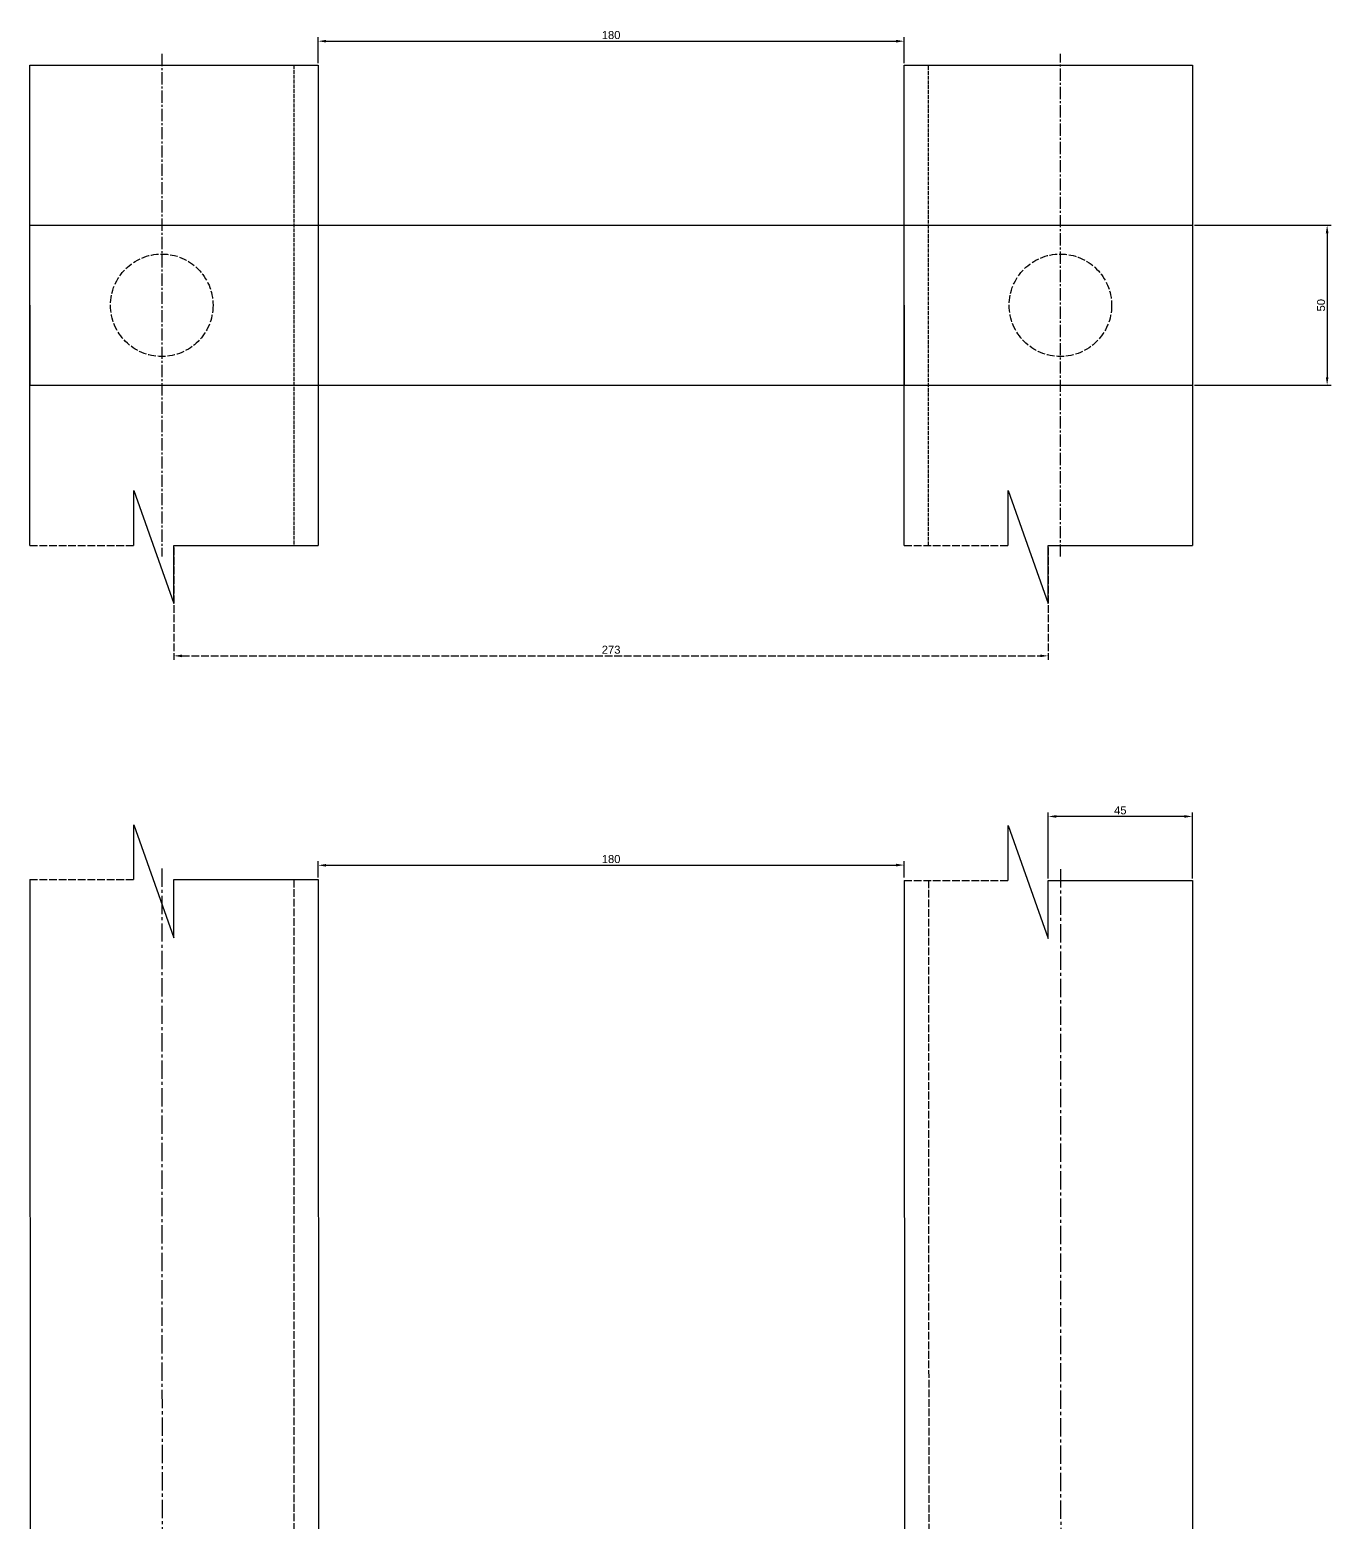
# Model space of a CAD drawing. Header units: millimetres. Extents: x 3568 to 6986, y 2180 to 6163.
# Drawn here: x 3793.4 to 4199.7, y 5381.7 to 5847.8 of the extents above; entities that cross this region are included whole.
import ezdxf

# ---------------------------------------------------------------- set-up
doc = ezdxf.new("R2010")
doc.units = ezdxf.units.MM
doc.linetypes.add('ACAD_ISO02W100', pattern=[15, 12, -3])
doc.linetypes.add('CENTER2', pattern=[28.575, 19.05, -3.175, 3.175, -3.175])
doc.styles.get("Standard").update_dxf_attribs({"font": 'arial.ttf'})
doc.dimstyles.new('ISO-25', dxfattribs={"dimtxt": 2.5, "dimasz": 2.5, "dimexe": 1.25, "dimexo": 0.625, "dimtad": 1, "dimtxsty": 'Standard', "dimcen": 2.5, "dimadec": 0, "dimazin": 0, "dimtfac": 1, "dimtmove": 0, "dimatfit": 3, "dimfxl": 1, "dimarcsym": 0})

# ---------------------------------------------------------------- blocks, each defined once
blk = doc.blocks.new('*D114')
at = {"color": 0, "linetype": 'ACAD_ISO02W100', "lineweight": -2, "ltscale": 0.2, "transparency": 16777216}
for p, q in [((3838.36, 5686.12), (3838.36, 5650.99)), ((4111.36, 5686.12), (4111.36, 5650.99)), ((3840.86, 5652.24), (4108.86, 5652.24))]:
    blk.add_line(p, q, dxfattribs=at)
at = {"color": 0, "linetype": 'ACAD_ISO02W100', "ltscale": 0.2, "transparency": 16777216}
for points in [[(3840.86, 5652.65), (3840.86, 5651.82), (3838.36, 5652.24)], [(4108.86, 5652.65), (4108.86, 5651.82), (4111.36, 5652.24)]]:
    blk.add_solid(points, dxfattribs=at)
at = {"layer": 'DEFPOINTS', "color": 0, "linetype": 'ACAD_ISO02W100', "ltscale": 0.2, "transparency": 16777216}
for p in [(3838.36, 5686.75), (4111.36, 5686.75), (4111.36, 5652.24)]:
    blk.add_point(p, dxfattribs=at)
at = {"color": 0, "linetype": 'ACAD_ISO02W100', "ltscale": 0.2, "transparency": 16777216, "insert": (3974.86, 5654.14), "char_height": 2.5, "attachment_point": 5}
blk.add_mtext('273', dxfattribs=at)
blk = doc.blocks.new('*U107')
at = {"color": 0, "linetype": 'CENTER2', "ltscale": 0.2, "transparency": 16777216}
blk.add_line((0, 78.5), (0, -78.5), dxfattribs=at)
blk = doc.blocks.new('*U108')
at = {"color": 0, "linetype": 'CENTER2', "ltscale": 0.2, "transparency": 16777216}
blk.add_line((0, -78.5), (0, 78.5), dxfattribs=at)
blk = doc.blocks.new('*D120')
at = {"color": 0, "lineweight": -2, "ltscale": 0.2, "transparency": 16777216}
for p, q in [((4156.98, 5786.75), (4199.69, 5786.75)), ((4198.44, 5784.25), (4198.44, 5739.25)), ((4156.98, 5736.75), (4199.69, 5736.75))]:
    blk.add_line(p, q, dxfattribs=at)
at = {"color": 0, "ltscale": 0.2, "transparency": 16777216}
for points in [[(4198.03, 5784.25), (4198.86, 5784.25), (4198.44, 5786.75)], [(4198.03, 5739.25), (4198.86, 5739.25), (4198.44, 5736.75)]]:
    blk.add_solid(points, dxfattribs=at)
at = {"layer": 'DEFPOINTS', "color": 0, "ltscale": 0.2, "transparency": 16777216}
for p in [(4156.36, 5786.75), (4156.36, 5736.75), (4198.44, 5736.75)]:
    blk.add_point(p, dxfattribs=at)
at = {"color": 0, "ltscale": 0.2, "transparency": 16777216, "insert": (4196.54, 5761.75), "char_height": 2.5, "attachment_point": 5, "rotation": 90}
blk.add_mtext('50', dxfattribs=at)
blk = doc.blocks.new('*U110')
at = {"color": 0, "linetype": 'CENTER2', "ltscale": 0.3, "transparency": 16777216}
blk.add_line((-0.29, 751.94), (0.29, -751.94), dxfattribs=at)
blk = doc.blocks.new('*U109')
at = {"color": 0, "linetype": 'CENTER2', "ltscale": 0.3, "transparency": 16777216}
blk.add_line((-0.29, 751.94), (0.29, -751.94), dxfattribs=at)
blk = doc.blocks.new('*D130')
at = {"color": 0, "lineweight": -2, "ltscale": 0.2, "transparency": 16777216}
for p, q in [((3883.36, 5582.97), (3883.36, 5588.07)), ((3885.86, 5586.82), (4063.86, 5586.89)), ((4066.36, 5583.04), (4066.36, 5588.14))]:
    blk.add_line(p, q, dxfattribs=at)
at = {"color": 0, "ltscale": 0.2, "transparency": 16777216}
for points in [[(3885.86, 5587.24), (3885.86, 5586.41), (3883.36, 5586.82)], [(4063.86, 5587.31), (4063.86, 5586.48), (4066.36, 5586.89)]]:
    blk.add_solid(points, dxfattribs=at)
at = {"layer": 'DEFPOINTS', "color": 0, "ltscale": 0.2, "transparency": 16777216}
for p in [(4066.36, 5586.89), (3883.36, 5582.34), (4066.36, 5582.41)]:
    blk.add_point(p, dxfattribs=at)
at = {"color": 0, "ltscale": 0.2, "transparency": 16777216, "insert": (3974.86, 5588.76), "char_height": 2.5, "attachment_point": 5, "rotation": 0.0221}
blk.add_mtext('180', dxfattribs=at)
blk = doc.blocks.new('*D138')
at = {"color": 0, "lineweight": -2, "ltscale": 0.2, "transparency": 16777216}
for p, q in [((3883.36, 5837.37), (3883.36, 5845.47)), ((4066.36, 5837.37), (4066.36, 5845.47)), ((3885.86, 5844.22), (4063.86, 5844.22))]:
    blk.add_line(p, q, dxfattribs=at)
at = {"color": 0, "ltscale": 0.2, "transparency": 16777216}
for points in [[(3885.86, 5844.64), (3885.86, 5843.81), (3883.36, 5844.22)], [(4063.86, 5844.64), (4063.86, 5843.81), (4066.36, 5844.22)]]:
    blk.add_solid(points, dxfattribs=at)
at = {"layer": 'DEFPOINTS', "color": 0, "ltscale": 0.2, "transparency": 16777216}
for p in [(4066.36, 5844.22), (3883.36, 5836.75), (4066.36, 5836.75)]:
    blk.add_point(p, dxfattribs=at)
at = {"color": 0, "ltscale": 0.2, "transparency": 16777216, "insert": (3974.86, 5846.12), "char_height": 2.5, "attachment_point": 5}
blk.add_mtext('180', dxfattribs=at)
blk = doc.blocks.new('*D160')
at = {"color": 0, "lineweight": -2, "ltscale": 0.2, "transparency": 16777216}
for p, q in [((4111.36, 5582.75), (4111.36, 5603.33)), ((4156.36, 5582.75), (4156.36, 5603.33)), ((4153.86, 5602.08), (4113.86, 5602.08))]:
    blk.add_line(p, q, dxfattribs=at)
at = {"color": 0, "ltscale": 0.2, "transparency": 16777216}
for points in [[(4113.86, 5602.5), (4113.86, 5601.67), (4111.36, 5602.08)], [(4153.86, 5602.5), (4153.86, 5601.67), (4156.36, 5602.08)]]:
    blk.add_solid(points, dxfattribs=at)
at = {"layer": 'DEFPOINTS', "color": 0, "ltscale": 0.2, "transparency": 16777216}
for p in [(4111.36, 5602.08), (4111.36, 5582.12), (4156.36, 5582.12)]:
    blk.add_point(p, dxfattribs=at)
at = {"color": 0, "ltscale": 0.2, "transparency": 16777216, "insert": (4133.86, 5603.98), "char_height": 2.5, "attachment_point": 5}
blk.add_mtext('45', dxfattribs=at)

msp = doc.modelspace()

# ---------------------------------------------------------------- linework, layer by layer
at = {"ltscale": 0.2}
for p, q in [((3793.358, 5836.746), (3883.358, 5836.746)), ((3793.358, 5686.746), (3793.358, 5836.746)), ((3883.358, 5836.746), (3883.358, 5686.746)), ((4066.358, 5836.746), (4156.358, 5836.746)), ((4066.358, 5686.746), (4066.358, 5836.746)), ((4156.358, 5836.746), (4156.358, 5686.746)), ((3793.358, 5761.746), (3793.358, 5786.746)), ((3793.358, 5786.746), (4156.358, 5786.746)), ((4066.358, 5761.746), (4066.358, 5786.746)), ((3793.358, 5761.746), (3793.358, 5736.746)), ((4066.358, 5761.746), (4066.358, 5736.746)), ((3793.358, 5736.746), (4156.358, 5736.746)), ((3825.806, 5686.746), (3825.806, 5703.849)), ((3825.806, 5703.849), (3838.358, 5668.553)), ((4098.806, 5686.746), (4098.806, 5703.849)), ((4098.806, 5703.849), (4111.358, 5668.553)), ((3838.358, 5683.246), (3838.358, 5686.746)), ((3838.358, 5686.746), (3838.358, 5686.746)), ((3838.358, 5686.746), (3883.358, 5686.746)), ((4111.358, 5683.246), (4111.358, 5686.746)), ((4111.358, 5686.746), (4156.358, 5686.746)), ((3838.358, 5668.553), (3838.358, 5683.246)), ((4111.358, 5668.553), (4111.358, 5683.246)), ((3825.806, 5582.34), (3825.806, 5599.443)), ((3825.806, 5599.443), (3838.358, 5564.148)), ((4098.806, 5582.123), (4098.806, 5599.227)), ((4098.806, 5599.227), (4111.358, 5563.931)), ((3793.358, 5582.34), (3793.936, 4085.452)), ((3838.358, 5578.84), (3838.358, 5582.34)), ((3838.358, 5582.34), (3838.358, 5582.34)), ((3838.358, 5582.34), (3883.358, 5582.34)), ((3883.358, 5582.34), (3883.936, 4085.452)), ((4066.358, 5582.123), (4066.936, 4085.235)), ((4111.358, 5578.623), (4111.358, 5582.123)), ((4111.358, 5582.123), (4111.358, 5582.123)), ((4111.358, 5582.123), (4156.358, 5582.123)), ((4156.358, 5582.123), (4156.936, 4085.235)), ((3838.358, 5564.148), (3838.358, 5578.84)), ((4111.358, 5563.931), (4111.358, 5578.623))]:
    msp.add_line(p, q, dxfattribs=at)
at = {"linetype": 'ACAD_ISO02W100', "ltscale": 0.1}
for p, q in [((3875.758, 5836.746), (3875.758, 5686.746)), ((4073.958, 5686.746), (4073.958, 5836.746))]:
    msp.add_line(p, q, dxfattribs=at)
at = {"linetype": 'ACAD_ISO02W100', "ltscale": 0.2}
for p, q in [((3793.358, 5686.746), (3825.806, 5686.746)), ((4066.358, 5686.746), (4098.806, 5686.746)), ((3793.358, 5582.34), (3825.806, 5582.34)), ((3875.758, 5582.337), (3876.336, 4085.452)), ((4066.358, 5582.123), (4098.806, 5582.123)), ((4073.958, 5582.126), (4074.536, 4085.238))]:
    msp.add_line(p, q, dxfattribs=at)
for centre in [(3834.558, 5761.746), (4115.158, 5761.746)]:
    msp.add_circle(centre, 16, dxfattribs=at)

# ---------------------------------------------------------------- block references
at = {"linetype": 'CENTER2', "ltscale": 0.2}
for name, p in [('*U107', (3834.558, 5761.746)), ('*U108', (4115.158, 5761.746))]:
    msp.add_blockref(name, p, dxfattribs=at)
at = {"linetype": 'CENTER2', "ltscale": 0.3}
for name, p in [('*U110', (3834.847, 4833.896)), ('*U109', (4115.447, 4833.681))]:
    msp.add_blockref(name, p, dxfattribs=at)

# ---------------------------------------------------------------- dimensions: what is measured, and where the dimension line sits
at = {"ltscale": 0.2}
dim = msp.add_linear_dim(base=(4066.358, 5844.222), p1=(3883.358, 5836.746), p2=(4066.358, 5836.746), text='180', dimstyle='ISO-25', dxfattribs=at)
dim.commit()
dim.dimension.update_dxf_attribs({"geometry": '*D138', "text_midpoint": (3974.858, 5846.124)})
dim = msp.add_linear_dim(base=(4198.444, 5736.746), p1=(4156.358, 5786.746), p2=(4156.358, 5736.746), angle=90, dimstyle='ISO-25', dxfattribs=at)
dim.commit()
dim.dimension.update_dxf_attribs({"geometry": '*D120', "text_midpoint": (4196.543, 5761.746)})
at = {"linetype": 'ACAD_ISO02W100', "ltscale": 0.2}
dim = msp.add_linear_dim(base=(4111.358, 5652.236), p1=(3838.358, 5686.746), p2=(4111.358, 5686.746), dimstyle='ISO-25', dxfattribs=at)
dim.commit()
dim.dimension.update_dxf_attribs({"geometry": '*D114', "text_midpoint": (3974.858, 5654.138)})
at = {"ltscale": 0.2}
dim = msp.add_linear_dim(base=(4111.358, 5602.084), p1=(4156.358, 5582.123), p2=(4111.358, 5582.123), dimstyle='ISO-25', dxfattribs=at)
dim.commit()
dim.dimension.update_dxf_attribs({"geometry": '*D160', "text_midpoint": (4133.858, 5603.981)})
dim = msp.add_aligned_dim(p1=(3883.358, 5582.34), p2=(4066.358, 5582.411), distance=4.482, text='180', dimstyle='ISO-25', dxfattribs=at)
dim.commit()
dim.dimension.update_dxf_attribs({"geometry": '*D130', "text_midpoint": (3974.856, 5588.759)})

doc.saveas('drawing.dxf')
